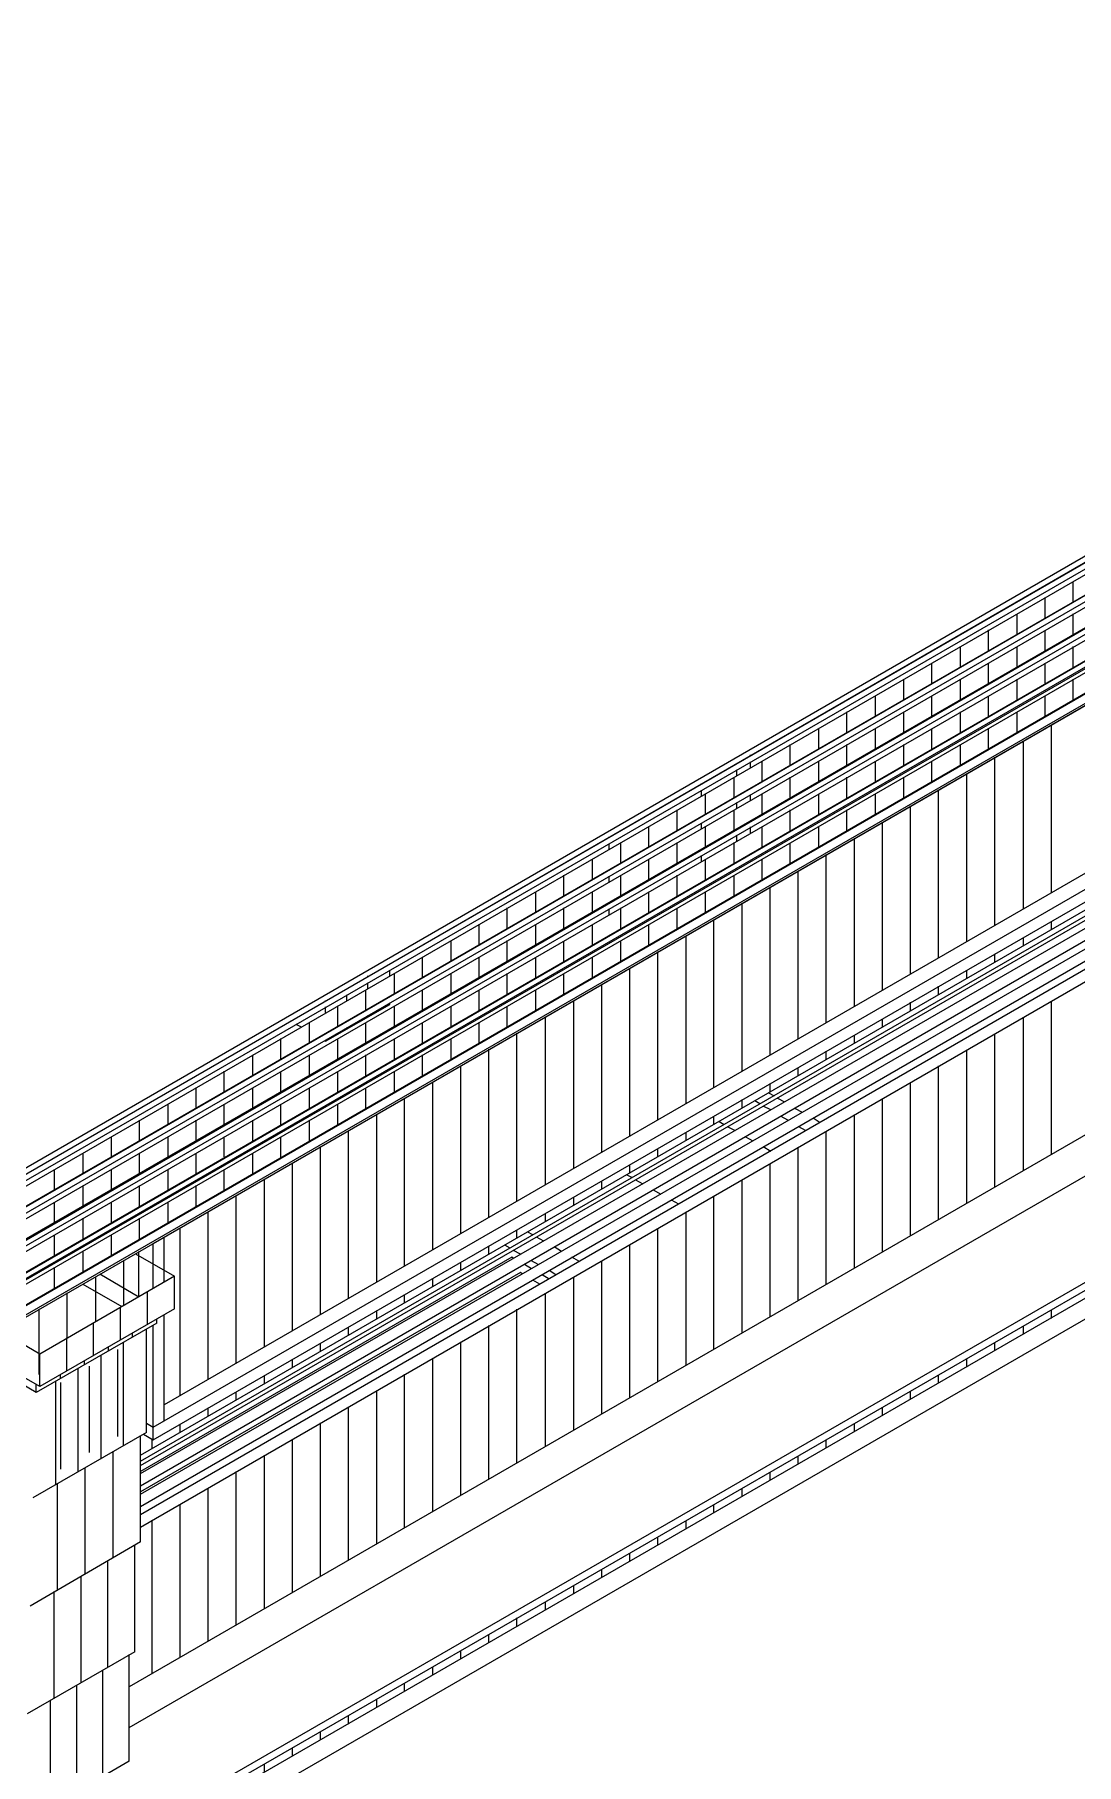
# Model space of a CAD drawing. Header units: inches. Extents: x 0.3 to 16.2, y 0.3 to 11.4.
# Drawn here: x 6.549 to 7.265, y 5.99 to 7.179 of the extents above; entities that cross this region are included whole.
import ezdxf

# ---------------------------------------------------------------- set-up
doc = ezdxf.new("R2010")
doc.units = ezdxf.units.IN
doc.header["$LTSCALE"] = 0.009843
doc.header["$MEASUREMENT"] = 0
doc.layers.add('GEOMETRY', color=7, linetype='Continuous')

msp = doc.modelspace()

# ---------------------------------------------------------------- linework, layer by layer
at = {"layer": 'GEOMETRY'}
for p, q in [((6.524, 6.389), (7.9563, 7.2161)), ((6.524, 6.389), (7.9563, 7.2161)), ((6.524, 6.3846), (7.9563, 7.2118)), ((6.524, 6.3846), (7.9567, 7.2118)), ((6.524, 6.3846), (7.9567, 7.2118)), ((6.524, 6.3803), (7.9567, 7.2075)), ((6.524, 6.3764), (7.9634, 7.2075)), ((6.524, 6.3764), (7.9634, 7.2075)), ((6.524, 6.3626), (7.9634, 7.1933)), ((6.524, 6.3622), (7.9567, 7.1894)), ((6.524, 6.3622), (7.9567, 7.1894)), ((6.524, 6.3622), (7.9567, 7.1894)), ((6.524, 6.3579), (7.9567, 7.185)), ((6.524, 6.3539), (7.9634, 7.185)), ((6.524, 6.3539), (7.9634, 7.185)), ((6.524, 6.3402), (7.9634, 7.1709)), ((6.524, 6.3394), (7.9567, 7.1669)), ((6.524, 6.3394), (7.9567, 7.1669)), ((6.524, 6.3394), (7.9567, 7.1669)), ((6.524, 6.3354), (7.9567, 7.1626)), ((6.524, 6.3315), (7.9634, 7.1622)), ((6.524, 6.3315), (7.9634, 7.1622)), ((6.524, 6.3173), (7.9634, 7.1484)), ((6.524, 6.3169), (7.9567, 7.1441)), ((6.524, 6.3169), (7.9567, 7.1441)), ((6.524, 6.3169), (7.9567, 7.1441)), ((6.524, 6.313), (7.9567, 7.1402)), ((6.524, 6.3091), (7.9634, 7.1398)), ((6.524, 6.3091), (7.9634, 7.1398)), ((6.524, 6.2949), (7.9634, 7.126)), ((6.5236, 6.2878), (7.9516, 7.1122)), ((6.524, 6.2945), (7.9567, 7.1217)), ((6.5232, 6.2858), (7.9398, 7.1039)), ((6.5189, 6.3091), (7.8807, 7.0949)), ((6.5189, 6.3091), (7.8807, 7.0949)), ((6.5165, 6.313), (7.8539, 7.085)), ((6.5165, 6.313), (7.8539, 7.085)), ((6.6307, 6.348), (7.7299, 6.9827)), ((6.622, 6.2024), (7.7626, 6.861)), ((6.622, 6.1984), (7.7626, 6.8567)), ((6.622, 6.1984), (7.7626, 6.8567)), ((6.622, 6.1953), (7.7626, 6.8539)), ((6.622, 6.1898), (7.7654, 6.85)), ((6.622, 6.1898), (7.7654, 6.85)), ((6.6307, 6.2217), (7.7299, 6.8563)), ((6.6307, 6.2217), (7.7299, 6.8563)), ((7.713, 6.8575), (6.6382, 6.237)), ((6.622, 6.1815), (7.7724, 6.8457)), ((6.622, 6.1756), (7.7776, 6.8429)), ((6.622, 6.1756), (7.7776, 6.8429)), ((6.622, 6.1815), (7.7634, 6.8406)), ((6.6307, 6.213), (7.7299, 6.8476)), ((6.622, 6.1673), (7.7634, 6.8264)), ((6.622, 6.1673), (7.7634, 6.8264)), ((6.622, 6.1618), (7.7634, 6.8209)), ((6.622, 6.1618), (7.7634, 6.8209)), ((6.622, 6.1531), (7.7634, 6.8122)), ((7.263, 6.789), (7.263, 6.8031)), ((7.2437, 6.778), (7.2437, 6.7921)), ((7.2244, 6.7665), (7.2244, 6.7807)), ((7.263, 6.7665), (7.263, 6.7807)), ((7.2047, 6.7555), (7.2047, 6.7697)), ((7.2437, 6.7555), (7.2437, 6.7693)), ((7.1854, 6.7441), (7.1854, 6.7583)), ((7.2244, 6.7441), (7.2244, 6.7583)), ((7.263, 6.7441), (7.263, 6.7583)), ((7.1657, 6.7331), (7.1657, 6.7469)), ((7.2047, 6.7331), (7.2047, 6.7469)), ((7.2437, 6.7331), (7.2437, 6.7469)), ((7.1465, 6.7217), (7.1465, 6.7358)), ((7.1854, 6.7217), (7.1854, 6.7358)), ((7.2244, 6.7217), (7.2244, 6.7358)), ((7.263, 6.7217), (7.263, 6.7358)), ((7.1272, 6.7106), (7.1272, 6.7244)), ((7.1657, 6.7106), (7.1657, 6.7244)), ((7.2047, 6.7106), (7.2047, 6.7244)), ((7.2437, 6.7102), (7.2437, 6.7244)), ((7.7646, 6.7075), (6.6142, 6.0433)), ((7.1075, 6.6992), (7.1075, 6.7134)), ((7.1465, 6.6992), (7.1465, 6.7134)), ((7.1854, 6.6992), (7.1854, 6.7134)), ((7.2244, 6.6992), (7.2244, 6.7134)), ((6.6142, 6.0154), (7.7933, 6.6957)), ((6.6142, 6.0154), (7.7933, 6.6957)), ((7.0882, 6.6882), (7.0882, 6.702)), ((7.1272, 6.6882), (7.1272, 6.702)), ((7.1657, 6.6878), (7.1657, 6.702)), ((7.2047, 6.6878), (7.2047, 6.702)), ((7.248, 6.589), (7.248, 6.7043)), ((7.0413, 6.6835), (7.0413, 6.6839)), ((7.0685, 6.6768), (7.0685, 6.6909)), ((7.1075, 6.6768), (7.1075, 6.6909)), ((7.1465, 6.6768), (7.1465, 6.6909)), ((7.1854, 6.6768), (7.1854, 6.6909)), ((7.2091, 6.5669), (7.2091, 6.6823)), ((7.2287, 6.578), (7.2287, 6.6933)), ((7.0319, 6.678), (7.0319, 6.678)), ((7.0319, 6.6697), (7.0319, 6.6736)), ((7.0413, 6.6752), (7.0413, 6.6791)), ((7.0492, 6.6657), (7.0492, 6.6795)), ((7.0882, 6.6657), (7.0882, 6.6795)), ((7.1272, 6.6654), (7.1272, 6.6795)), ((7.1657, 6.6654), (7.1657, 6.6795)), ((7.1898, 6.5555), (7.1898, 6.6709)), ((7.0075, 6.6638), (7.0075, 6.6642)), ((7.0075, 6.6555), (7.0075, 6.6594)), ((7.0299, 6.6543), (7.0299, 6.6685)), ((7.0685, 6.6543), (7.0685, 6.6685)), ((7.1075, 6.6543), (7.1075, 6.6685)), ((7.1465, 6.6543), (7.1465, 6.6685)), ((7.1705, 6.5445), (7.1705, 6.6598)), ((7.0102, 6.6433), (7.0102, 6.6571)), ((7.0319, 6.6472), (7.0319, 6.6512)), ((7.0413, 6.6528), (7.0413, 6.6567)), ((7.0492, 6.6433), (7.0492, 6.6571)), ((7.0882, 6.6429), (7.0882, 6.6571)), ((7.1272, 6.6429), (7.1272, 6.6571)), ((7.1512, 6.5335), (7.1512, 6.6488)), ((6.9713, 6.6209), (6.9713, 6.6346)), ((6.9909, 6.6319), (6.9909, 6.6461)), ((7.0075, 6.6331), (7.0075, 6.637)), ((7.0102, 6.6205), (7.0102, 6.6346)), ((7.0299, 6.6319), (7.0299, 6.6461)), ((7.0492, 6.6205), (7.0492, 6.6346)), ((7.0685, 6.6319), (7.0685, 6.6461)), ((7.0882, 6.6205), (7.0882, 6.6346)), ((7.1075, 6.6319), (7.1075, 6.6461)), ((7.1319, 6.522), (7.1319, 6.6374)), ((6.6102, 5.9398), (7.7933, 6.6228)), ((6.9441, 6.6272), (6.9441, 6.6276)), ((6.9441, 6.6189), (6.9441, 6.6228)), ((6.952, 6.6094), (6.952, 6.6236)), ((6.9909, 6.6094), (6.9909, 6.6236)), ((7.0299, 6.6094), (7.0299, 6.6236)), ((7.0319, 6.6248), (7.0319, 6.6287)), ((7.0413, 6.6303), (7.0413, 6.6343)), ((7.0685, 6.6094), (7.0685, 6.6232)), ((7.1126, 6.511), (7.1126, 6.6264)), ((6.9327, 6.5984), (6.9327, 6.6122)), ((6.9713, 6.598), (6.9713, 6.6122)), ((7.0075, 6.6106), (7.0075, 6.6146)), ((7.0102, 6.598), (7.0102, 6.6122)), ((7.0492, 6.598), (7.0492, 6.6122)), ((7.0933, 6.5), (7.0933, 6.6154)), ((6.913, 6.587), (6.913, 6.6012)), ((6.9441, 6.5965), (6.9441, 6.6004)), ((6.952, 6.587), (6.952, 6.6012)), ((6.9909, 6.587), (6.9909, 6.6012)), ((7.0299, 6.587), (7.0299, 6.6008)), ((7.074, 6.4886), (7.074, 6.6039)), ((6.8937, 6.576), (6.8937, 6.5898)), ((6.9327, 6.5756), (6.9327, 6.5898)), ((6.9713, 6.5756), (6.9713, 6.5898)), ((7.0102, 6.5756), (7.0102, 6.5898)), ((7.0547, 6.4776), (7.0547, 6.5929)), ((6.6598, 5.963), (7.7224, 6.5764)), ((6.874, 6.5646), (6.874, 6.5787)), ((6.913, 6.5646), (6.913, 6.5787)), ((6.9441, 6.574), (6.9441, 6.578)), ((6.952, 6.5646), (6.952, 6.5787)), ((6.9909, 6.5646), (6.9909, 6.5783)), ((7.0354, 6.4665), (7.0354, 6.5819)), ((6.8547, 6.5531), (6.8547, 6.5673)), ((6.8937, 6.5531), (6.8937, 6.5673)), ((6.9327, 6.5531), (6.9327, 6.5673)), ((6.9713, 6.5531), (6.9713, 6.5673)), ((7.0161, 6.4551), (7.0161, 6.5705)), ((7.248, 6.5638), (7.248, 6.5693)), ((6.8354, 6.5421), (6.8354, 6.5563)), ((6.874, 6.5421), (6.874, 6.5563)), ((6.913, 6.5421), (6.913, 6.5559)), ((6.952, 6.5421), (6.952, 6.5559)), ((6.9969, 6.4441), (6.9969, 6.5594)), ((7.2287, 6.5528), (7.2287, 6.5583)), ((7.6713, 6.5413), (6.6697, 5.963)), ((6.7933, 6.5402), (6.7933, 6.5402)), ((6.8157, 6.5307), (6.8157, 6.5449)), ((6.8547, 6.5307), (6.8547, 6.5449)), ((6.8937, 6.5307), (6.8937, 6.5449)), ((6.9327, 6.5307), (6.9327, 6.5449)), ((6.9776, 6.4331), (6.9776, 6.5484)), ((7.2091, 6.5413), (7.2091, 6.5472)), ((6.6819, 5.9559), (7.6835, 6.5343)), ((6.6819, 5.9559), (7.6835, 6.5343)), ((6.7783, 6.5315), (6.7783, 6.5319)), ((6.7933, 6.5319), (6.7933, 6.5358)), ((6.7965, 6.5197), (6.7965, 6.5339)), ((6.8354, 6.5197), (6.8354, 6.5339)), ((6.874, 6.5197), (6.874, 6.5335)), ((6.913, 6.5197), (6.913, 6.5335)), ((6.9583, 6.4217), (6.9583, 6.537)), ((7.1898, 6.5303), (7.1898, 6.5358)), ((6.7638, 6.5232), (6.7638, 6.5232)), ((6.7638, 6.515), (6.7638, 6.5189)), ((6.7768, 6.5083), (6.7768, 6.5224)), ((6.7783, 6.5232), (6.7783, 6.5272)), ((6.8157, 6.5083), (6.8157, 6.5224)), ((6.8547, 6.5083), (6.8547, 6.5224)), ((6.8937, 6.5083), (6.8937, 6.5224)), ((6.939, 6.4106), (6.939, 6.526)), ((7.1705, 6.5193), (7.1705, 6.5248)), ((6.7492, 6.5146), (6.7492, 6.515)), ((6.7492, 6.487), (6.7933, 6.5122)), ((6.7492, 6.5067), (6.7492, 6.5106)), ((6.7575, 6.4972), (6.7575, 6.5114)), ((6.7783, 6.5035), (6.7783, 6.5047)), ((6.7933, 6.5122), (6.7933, 6.5134)), ((6.7965, 6.4972), (6.7965, 6.5114)), ((6.8354, 6.4972), (6.8354, 6.511)), ((6.874, 6.4972), (6.874, 6.511)), ((6.9197, 6.3996), (6.9197, 6.515)), ((7.1512, 6.5079), (7.1512, 6.5138)), ((7.248, 6.4091), (7.248, 6.5146)), ((6.7248, 6.5008), (6.7252, 6.5008)), ((6.7287, 6.4988), (6.7323, 6.4969)), ((6.7382, 6.4858), (6.7382, 6.5)), ((6.7638, 6.4953), (6.7638, 6.4965)), ((6.7768, 6.4858), (6.7768, 6.5)), ((6.8157, 6.4858), (6.8157, 6.5)), ((6.8547, 6.4858), (6.8547, 6.5)), ((6.8807, 6.3772), (6.8807, 6.4925)), ((6.9004, 6.3882), (6.9004, 6.5035)), ((7.1319, 6.4969), (7.1319, 6.5024)), ((7.2091, 6.387), (7.2091, 6.4921)), ((7.2287, 6.398), (7.2287, 6.5035)), ((6.7185, 6.4748), (6.7185, 6.489)), ((6.7484, 6.4874), (6.7492, 6.487)), ((6.7492, 6.487), (6.7492, 6.4878)), ((6.7575, 6.4748), (6.7575, 6.4886)), ((6.7965, 6.4748), (6.7965, 6.4886)), ((6.8354, 6.4748), (6.8354, 6.4886)), ((6.8614, 6.3661), (6.8614, 6.4815)), ((7.0933, 6.4744), (7.0933, 6.4803)), ((7.1126, 6.4858), (7.1126, 6.4913)), ((7.1898, 6.3756), (7.1898, 6.4811)), ((6.6992, 6.4634), (6.6992, 6.4776)), ((6.7382, 6.4634), (6.7382, 6.4776)), ((6.7768, 6.4634), (6.7768, 6.4776)), ((6.8157, 6.4634), (6.8157, 6.4776)), ((6.8421, 6.3547), (6.8421, 6.4701)), ((7.074, 6.4634), (7.074, 6.4689)), ((7.1705, 6.3646), (7.1705, 6.4701)), ((6.6795, 6.4524), (6.6795, 6.4665)), ((6.7185, 6.4524), (6.7185, 6.4661)), ((6.7575, 6.4524), (6.7575, 6.4661)), ((6.7965, 6.4524), (6.7965, 6.4661)), ((6.8228, 6.3437), (6.8228, 6.4591)), ((7.0547, 6.4524), (7.0547, 6.4579)), ((7.1512, 6.3535), (7.1512, 6.4587)), ((6.6602, 6.4409), (6.6602, 6.4551)), ((6.6992, 6.4409), (6.6992, 6.4551)), ((6.7382, 6.4409), (6.7382, 6.4551)), ((6.7768, 6.4409), (6.7768, 6.4551)), ((6.8035, 6.3327), (6.8035, 6.448)), ((7.0354, 6.4409), (7.0354, 6.4469)), ((7.0476, 6.4441), (7.0441, 6.4461)), ((7.0535, 6.4516), (7.0575, 6.4496)), ((7.0598, 6.448), (7.0646, 6.4453)), ((7.1319, 6.3421), (7.1319, 6.4476)), ((6.6213, 6.4185), (6.6213, 6.4327)), ((6.6409, 6.4299), (6.6409, 6.4441)), ((6.6602, 6.4185), (6.6602, 6.4327)), ((6.6795, 6.4299), (6.6795, 6.4437)), ((6.6992, 6.4185), (6.6992, 6.4327)), ((6.7185, 6.4299), (6.7185, 6.4437)), ((6.7382, 6.4185), (6.7382, 6.4327)), ((6.7575, 6.4295), (6.7575, 6.4437)), ((6.7843, 6.3217), (6.7843, 6.4366)), ((7.0161, 6.4299), (7.0161, 6.4354)), ((7.0551, 6.4398), (7.05, 6.4425)), ((7.0669, 6.4327), (7.0622, 6.4354)), ((7.072, 6.4409), (7.0768, 6.4382)), ((7.0843, 6.4343), (7.089, 6.4311)), ((7.1126, 6.3311), (7.1126, 6.4366)), ((6.602, 6.4075), (6.602, 6.4213)), ((6.6409, 6.4075), (6.6409, 6.4213)), ((6.6795, 6.4075), (6.6795, 6.4213)), ((6.7185, 6.4071), (6.7185, 6.4213)), ((6.765, 6.3102), (6.765, 6.4256)), ((6.9969, 6.4189), (6.9969, 6.4244)), ((7.0197, 6.4319), (7.0232, 6.4299)), ((7.0197, 6.4319), (7.0232, 6.4299)), ((7.0256, 6.4283), (7.0307, 6.4256)), ((7.0256, 6.4283), (7.0307, 6.4256)), ((7.0378, 6.4213), (7.0429, 6.4185)), ((7.0378, 6.4213), (7.0429, 6.4185)), ((7.0791, 6.4256), (7.0744, 6.4283)), ((7.0933, 6.3201), (7.0933, 6.4252)), ((6.5827, 6.3961), (6.5827, 6.4102)), ((6.6213, 6.3961), (6.6213, 6.4102)), ((6.6602, 6.3961), (6.6602, 6.4102)), ((6.6992, 6.3961), (6.6992, 6.4102)), ((6.7457, 6.2992), (6.7457, 6.4146)), ((6.9776, 6.4075), (6.9776, 6.4134)), ((7.05, 6.4146), (7.0551, 6.4114)), ((7.05, 6.4146), (7.0551, 6.4114)), ((7.074, 6.3087), (7.074, 6.4142)), ((6.563, 6.385), (6.563, 6.3988)), ((6.602, 6.385), (6.602, 6.3988)), ((6.6409, 6.385), (6.6409, 6.3988)), ((6.6795, 6.3846), (6.6795, 6.3988)), ((6.7264, 6.2882), (6.7264, 6.4031)), ((6.9583, 6.3965), (6.9583, 6.402)), ((7.0547, 6.2976), (7.0547, 6.4031)), ((6.5827, 6.3736), (6.5827, 6.3878)), ((6.6213, 6.3736), (6.6213, 6.3878)), ((6.6602, 6.3736), (6.6602, 6.3878)), ((6.7071, 6.2768), (6.7071, 6.3921)), ((6.939, 6.3854), (6.939, 6.3909)), ((6.9563, 6.3953), (6.9598, 6.3933)), ((6.9622, 6.3917), (6.9673, 6.389)), ((6.9744, 6.385), (6.9795, 6.3819)), ((7.0354, 6.2866), (7.0354, 6.3917)), ((6.563, 6.3626), (6.563, 6.3764)), ((6.602, 6.3622), (6.602, 6.3764)), ((6.6409, 6.3622), (6.6409, 6.3764)), ((6.6878, 6.2657), (6.6878, 6.3811)), ((6.9197, 6.374), (6.9197, 6.3799)), ((6.9866, 6.378), (6.9917, 6.3752)), ((7.0161, 6.2752), (7.0161, 6.3807)), ((6.5827, 6.3512), (6.5827, 6.3654)), ((6.6213, 6.3512), (6.6213, 6.3654)), ((6.6685, 6.2547), (6.6685, 6.3697)), ((6.9004, 6.363), (6.9004, 6.3685)), ((6.9969, 6.2642), (6.9969, 6.3697)), ((6.563, 6.3398), (6.563, 6.3539)), ((6.602, 6.3398), (6.602, 6.3539)), ((6.6307, 6.348), (6.6382, 6.3524)), ((6.6307, 6.348), (6.6382, 6.3524)), ((6.6382, 6.3213), (6.6382, 6.3524)), ((6.6492, 6.2433), (6.6492, 6.3587)), ((6.8807, 6.352), (6.8807, 6.3575)), ((6.8917, 6.3539), (6.8882, 6.3559)), ((6.8992, 6.3496), (6.8941, 6.3524)), ((6.9776, 6.2531), (6.9776, 6.3583)), ((6.5827, 6.3287), (6.5827, 6.3429)), ((6.6185, 6.3409), (6.6453, 6.3256)), ((6.6209, 6.3114), (6.6209, 6.3425)), ((6.8772, 6.3386), (6.622, 6.1913)), ((6.6307, 6.3173), (6.6307, 6.348)), ((6.8614, 6.3409), (6.8614, 6.3465)), ((6.876, 6.3449), (6.8724, 6.3469)), ((6.8783, 6.3378), (6.8772, 6.3386)), ((6.8831, 6.3406), (6.8783, 6.3433)), ((6.9114, 6.3425), (6.9063, 6.3457)), ((6.9232, 6.3358), (6.9185, 6.3386)), ((6.9583, 6.2417), (6.9583, 6.3472)), ((6.6453, 6.3256), (6.5528, 6.272)), ((6.6453, 6.3256), (6.5528, 6.272)), ((6.563, 6.3173), (6.563, 6.3315)), ((6.5941, 6.3272), (6.6209, 6.3114)), ((6.6106, 6.3055), (6.6106, 6.3362)), ((6.8831, 6.328), (6.622, 6.1772)), ((6.6453, 6.3031), (6.6453, 6.3256)), ((6.8421, 6.3295), (6.8421, 6.335)), ((6.8843, 6.3272), (6.8831, 6.328)), ((6.8906, 6.3307), (6.8858, 6.3335)), ((6.8953, 6.3335), (6.8906, 6.3362)), ((6.9028, 6.3236), (6.898, 6.3264)), ((6.9075, 6.3264), (6.9028, 6.3295)), ((6.939, 6.2307), (6.939, 6.3362)), ((6.5717, 6.2831), (6.5717, 6.3142)), ((6.5823, 6.3201), (6.6091, 6.3047)), ((6.5913, 6.2945), (6.5913, 6.3252)), ((6.6268, 6.2925), (6.6268, 6.315)), ((6.8228, 6.3185), (6.8228, 6.324)), ((6.8965, 6.3201), (6.8917, 6.3228)), ((6.9004, 6.2083), (6.9004, 6.3138)), ((6.9197, 6.2197), (6.9197, 6.3248)), ((6.5524, 6.2579), (6.5524, 6.3028)), ((6.6453, 6.3031), (6.5528, 6.2496)), ((6.6083, 6.2819), (6.6083, 6.3043)), ((6.7843, 6.2961), (6.7843, 6.302)), ((6.8035, 6.3075), (6.8035, 6.313)), ((6.8807, 6.1972), (6.8807, 6.3028)), ((7.248, 6.2965), (7.248, 6.3024)), ((6.6331, 6.2933), (6.5504, 6.2457)), ((6.5898, 6.2713), (6.5898, 6.2937)), ((6.6307, 6.2217), (6.6307, 6.2917)), ((6.6331, 6.2933), (6.6331, 6.2961)), ((6.6382, 6.226), (6.6382, 6.2988)), ((6.765, 6.285), (6.765, 6.2906)), ((6.8614, 6.1862), (6.8614, 6.2917)), ((7.2287, 6.2854), (7.2287, 6.2909)), ((6.5528, 6.2496), (6.5008, 6.2795)), ((6.5528, 6.272), (6.526, 6.2878)), ((6.5528, 6.272), (6.526, 6.2878)), ((6.5713, 6.2602), (6.5713, 6.2831)), ((6.6102, 6.2091), (6.6102, 6.2799)), ((6.6165, 6.2839), (6.6165, 6.2866)), ((6.626, 6.2181), (6.626, 6.289)), ((6.7457, 6.274), (6.7457, 6.2795)), ((6.8421, 6.1748), (6.8421, 6.2803)), ((7.2091, 6.2744), (7.2091, 6.2799)), ((6.5504, 6.2457), (6.4992, 6.2752)), ((6.5528, 6.2496), (6.5528, 6.272)), ((6.5835, 6.2646), (6.5835, 6.2673)), ((6.5949, 6.2004), (6.5949, 6.2713)), ((6.6, 6.274), (6.6, 6.2772)), ((6.6063, 6.2154), (6.6063, 6.2752)), ((6.7264, 6.2626), (6.7264, 6.2685)), ((6.8228, 6.1638), (6.8228, 6.2693)), ((7.1898, 6.263), (7.1898, 6.2689)), ((6.5669, 6.2551), (6.5669, 6.2579)), ((6.5791, 6.1913), (6.5791, 6.2622)), ((6.587, 6.2043), (6.587, 6.2638)), ((6.7071, 6.2516), (6.7071, 6.2571)), ((6.8035, 6.1528), (6.8035, 6.2583)), ((7.1705, 6.252), (7.1705, 6.2575)), ((6.5504, 6.2457), (6.5504, 6.2512)), ((6.5638, 6.1823), (6.5638, 6.2531)), ((6.5673, 6.1929), (6.5673, 6.2524)), ((6.6878, 6.2406), (6.6878, 6.2461)), ((6.7843, 6.1413), (6.7843, 6.2469)), ((7.1512, 6.2409), (7.1512, 6.2465)), ((6.6685, 6.2291), (6.6685, 6.235)), ((6.765, 6.1303), (6.765, 6.2358)), ((7.1319, 6.2295), (7.1319, 6.2354)), ((6.626, 6.2244), (6.6307, 6.2217)), ((6.626, 6.2244), (6.6307, 6.2217)), ((6.626, 6.2244), (6.6307, 6.2217)), ((6.6307, 6.2217), (6.6382, 6.226)), ((6.6307, 6.213), (6.6307, 6.2217)), ((6.6492, 6.2181), (6.6492, 6.2236)), ((6.7457, 6.1193), (6.7457, 6.2248)), ((7.1126, 6.2185), (7.1126, 6.224)), ((6.626, 6.2181), (6.548, 6.1732)), ((6.622, 6.1429), (6.622, 6.2161)), ((6.624, 6.2169), (6.6307, 6.213)), ((6.6299, 6.2071), (6.6299, 6.2138)), ((6.7264, 6.1079), (6.7264, 6.2134)), ((7.0933, 6.2075), (7.0933, 6.213)), ((6.6031, 6.1319), (6.6031, 6.2051)), ((6.6031, 6.1402), (6.6031, 6.2)), ((6.7071, 6.0969), (6.7071, 6.2024)), ((7.074, 6.1965), (7.074, 6.202)), ((6.565, 6.1098), (6.565, 6.1831)), ((6.5839, 6.1209), (6.5839, 6.1941)), ((6.5839, 6.1295), (6.5839, 6.189)), ((6.6878, 6.0858), (6.6878, 6.1913)), ((7.0547, 6.185), (7.0547, 6.1906)), ((6.565, 6.1185), (6.565, 6.178)), ((6.6685, 6.0744), (6.6685, 6.1799)), ((7.0354, 6.174), (7.0354, 6.1795)), ((6.6492, 6.0634), (6.6492, 6.1689)), ((7.0161, 6.163), (7.0161, 6.1685)), ((6.6299, 6.0524), (6.6299, 6.1579)), ((6.9969, 6.1516), (6.9969, 6.1575)), ((6.622, 6.1429), (6.5461, 6.0988)), ((6.6181, 6.0673), (6.6181, 6.1406)), ((6.9776, 6.1406), (6.9776, 6.1461)), ((6.5996, 6.0567), (6.5996, 6.1299)), ((6.5996, 6.0654), (6.5996, 6.1248)), ((6.939, 6.1181), (6.939, 6.124)), ((6.9583, 6.1295), (6.9583, 6.135)), ((6.5811, 6.0461), (6.5811, 6.1193)), ((6.5811, 6.0547), (6.5811, 6.1142)), ((6.9197, 6.1071), (6.9197, 6.1126)), ((6.5626, 6.0354), (6.5626, 6.1087)), ((6.5626, 6.0437), (6.5626, 6.1035)), ((6.9004, 6.0961), (6.9004, 6.1016)), ((6.8807, 6.0846), (6.8807, 6.0906)), ((6.8614, 6.0736), (6.8614, 6.0791)), ((6.6181, 6.0673), (6.5441, 6.0248)), ((6.6142, 5.9921), (6.6142, 6.0654)), ((6.8421, 6.0626), (6.8421, 6.0681)), ((6.5961, 5.9819), (6.5961, 6.0547)), ((6.8228, 6.0512), (6.8228, 6.0571)), ((6.5783, 5.9713), (6.5783, 6.0445)), ((6.5961, 5.9902), (6.5961, 6.0496)), ((6.8035, 6.0402), (6.8035, 6.0457)), ((6.5602, 5.961), (6.5602, 6.0339)), ((6.5602, 5.9693), (6.5602, 6.0291)), ((6.5783, 5.9799), (6.5783, 6.0394)), ((6.7843, 6.0291), (6.7843, 6.0346)), ((6.765, 6.0177), (6.765, 6.0236)), ((6.7457, 6.0067), (6.7457, 6.0122)), ((6.7264, 5.9957), (6.7264, 6.0012)), ((6.6142, 5.9921), (6.5421, 5.9504)), ((6.7071, 5.9843), (6.7071, 5.9902))]:
    msp.add_line(p, q, dxfattribs=at)

doc.saveas('drawing.dxf')
